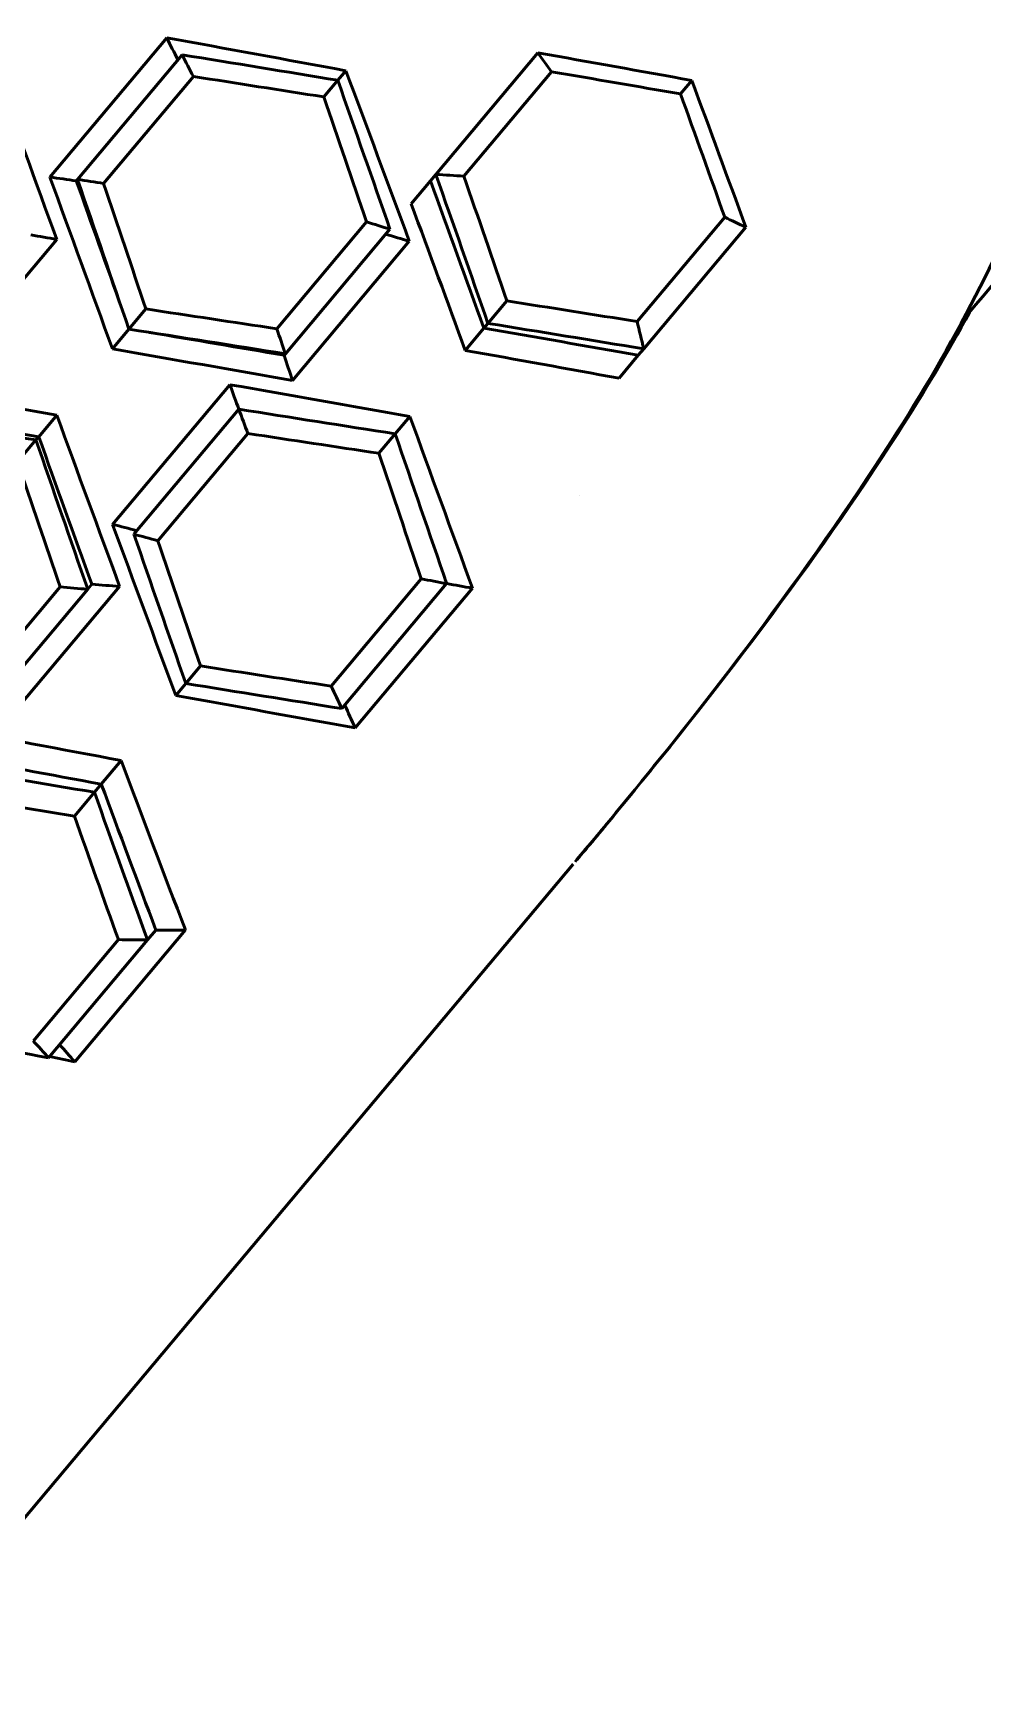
# Model space of a CAD drawing. Header units: millimetres. Extents: x 36 to 3196, y 27 to 5967.
# Drawn here: x 359.24 to 380.23, y 4143.67 to 4180.53 of the extents above; entities that cross this region are included whole.
import ezdxf

# ---------------------------------------------------------------- set-up
doc = ezdxf.new("R2010")
doc.units = ezdxf.units.MM
doc.layers.add('외형선(ISO)', color=7, linetype='Continuous', lineweight=50)

msp = doc.modelspace()

# ---------------------------------------------------------------- linework, layer by layer
at = {"layer": '외형선(ISO)'}
for p, q in [((359.6083, 4177.3494), (362.1933, 4180.4301)), ((360.2186, 4177.2989), (362.5307, 4180.0543)), ((368.1428, 4177.4082), (370.3996, 4180.0978)), ((366.1519, 4179.7028), (365.9738, 4179.4905)), ((368.7628, 4177.3693), (370.7008, 4179.6789)), ((360.7957, 4177.2088), (362.7811, 4179.5749)), ((365.9738, 4179.4905), (365.6655, 4179.1231)), ((373.553, 4179.1887), (373.8027, 4179.4863)), ((368.0227, 4177.2651), (368.1428, 4177.4082)), ((360.1907, 4177.2656), (360.2186, 4177.2989)), ((368.0227, 4177.2651), (367.5975, 4176.7584)), ((366.6113, 4176.361), (364.6259, 4173.9949)), ((374.531, 4176.4649), (372.5931, 4174.1554)), ((357.1654, 4172.8824), (359.7584, 4175.9725)), ((367.1269, 4176.1976), (364.8149, 4173.4422)), ((364.9706, 4172.8499), (367.5556, 4175.9306)), ((374.9958, 4176.241), (372.739, 4173.5515)), ((369.2948, 4174.114), (369.7116, 4174.6107)), ((361.3555, 4173.9866), (361.7299, 4174.4329)), ((369.2948, 4174.114), (369.2065, 4174.0087)), ((360.9908, 4173.552), (361.3555, 4173.9866)), ((368.7943, 4173.5175), (369.2065, 4174.0087)), ((364.8149, 4173.4422), (364.787, 4173.4089)), ((372.1938, 4172.9017), (372.619, 4173.4084)), ((372.739, 4173.5515), (372.619, 4173.4084)), ((360.9956, 4169.6684), (363.5886, 4172.7586)), ((359.7602, 4172.0855), (359.3599, 4171.6084)), ((361.466, 4169.4511), (363.7852, 4172.215)), ((367.5676, 4172.0556), (367.2444, 4171.6704)), ((359.2988, 4171.5355), (358.8936, 4171.0526)), ((359.2988, 4171.5355), (359.3599, 4171.6084)), ((361.9961, 4169.305), (363.9876, 4171.6784)), ((367.2444, 4171.6704), (366.8839, 4171.2408)), ((371.3177, 4170.3019), (371.3177, 4170.3019)), ((359.8359, 4168.2864), (357.8798, 4165.9551)), ((360.4438, 4168.233), (358.1658, 4165.5181)), ((358.6033, 4165.2617), (361.1502, 4168.297)), ((360.5369, 4168.3439), (360.4438, 4168.233)), ((367.8178, 4168.4644), (365.8263, 4166.0911)), ((368.3814, 4168.3583), (366.0622, 4165.5944)), ((366.3579, 4165.1689), (368.9509, 4168.2591)), ((362.6119, 4166.1496), (362.9362, 4166.5362)), ((362.3905, 4165.8858), (362.6119, 4166.1496)), ((361.1818, 4164.4453), (360.7443, 4163.9239)), ((360.5916, 4163.742), (360.7443, 4163.9239)), ((360.5916, 4163.742), (360.1502, 4163.2159)), ((371.2645, 4162.2539), (371.3315, 4162.3338)), ((363.0856, 4152.5067), (371.1768, 4162.1495)), ((361.1213, 4160.4839), (359.2413, 4158.2433)), ((361.7688, 4160.4777), (359.5794, 4157.8684)), ((360.1575, 4157.7796), (362.6054, 4160.6968)), ((361.9525, 4160.6966), (361.7688, 4160.4777)), ((363.0856, 4152.5067), (355.6729, 4143.6726))]:
    msp.add_line(p, q, dxfattribs=at)
for centre, major_axis, ratio, start_param, end_param in [((418.8748, 4208.634), (-56.6241, -28.3192), 0.7113687, 6.2803263, 6.2924026), ((421.8101, 4210.9324), (-59.0635, -31.2927), 0.7116654, 6.2733567, 6.2847272), ((429.3092, 4210.5347), (-62.4854, -23.7366), 0.6662383, 0.1699827, 0.181353), ((350.2841, 4116.3566), (41.5164, 52.3844), 0.7588814, 0.4797929, 0.4911633), ((342.3406, 4117.4237), (29.2849, 56.1317), 0.7509152, 0.2520011, 0.2640772), ((340.85, 4114.4474), (32.3446, 58.4952), 0.7483586, 0.2611447, 0.272515), ((387.2425, 4239.9393), (-20.5616, -63.6009), 0.7116654, 6.2816465, 6.2930168), ((394.7408, 4239.541), (-12.5255, -65.658), 0.6662383, 6.1018323, 6.1132026), ((377.2912, 4236.2143), (-26.644, -57.4323), 0.7441837, 0.1898069, 0.2018829), ((385.4887, 4236.6493), (-18.0566, -60.6822), 0.7113687, 6.2739693, 6.2860454), ((315.7153, 4145.3622), (-44.3798, -49.983), 0.7588807, 2.6504269, 2.6617972), ((306.2815, 4143.4538), (51.9899, 42.0108), 0.7483586, 6.0106703, 6.0220406), ((308.9538, 4145.4385), (50.1937, 38.5871), 0.7509152, 6.0191081, 6.0311842), ((419.8705, 4200.4859), (-51.9331, -36.2122), 0.7441837, 6.0813024, 6.0933785), ((422.6094, 4202.5501), (-53.8845, -39.5515), 0.7422719, 6.072981, 6.0843513), ((374.005, 4174.2088), (4.2062, -2.7032), 0.2702159, 6.2831833, 6.2831858), ((374.1592, 4174.3926), (4.2063, -2.7031), 0.2708603, 6.2831833, 6.2831858), ((343.0998, 4108.9941), (20.4983, 59.9015), 0.7226068, 0.0472495, 0.0593255), ((341.3989, 4105.7672), (23.1431, 62.7077), 0.7222518, 0.0554552, 0.0668255), ((378.8301, 4229.9137), (-38.8802, -54.3709), 0.7574205, 0.4146575, 0.4260278), ((377.5142, 4227.1457), (-35.6089, -52.3487), 0.761501, 0.4058672, 0.4179432), ((388.041, 4231.5565), (-29.5936, -59.9339), 0.7422719, 0.198834, 0.2102043), ((386.4837, 4228.5008), (-26.644, -57.4323), 0.7441837, 0.1898069, 0.2018829), ((306.8312, 4134.7741), (57.7356, 33.6799), 0.7222519, 6.2163624, 6.2277328), ((309.7136, 4137.0093), (55.4313, 30.5883), 0.7226068, 6.2238605, 6.2359367), ((378.091, 4219.6987), (-47.4182, -47.1102), 0.7567956, 0.6360008, 0.6473711), ((377.0562, 4217.2656), (-43.9776, -45.545), 0.7629598, 0.6292432, 0.6413192), ((301.4259, 4128.3324), (64.0647, 19.064), 0.6257713, 0.2840795, 0.29545), ((304.5823, 4130.8941), (61.031, 16.8371), 0.6217475, 0.2868581, 0.2989343)]:
    msp.add_ellipse(centre, major_axis=major_axis, ratio=ratio, start_param=start_param, end_param=end_param, dxfattribs=at)
for points, knots in [([(379.7891, 4174.1749), (381.3814, 4176.0724), (382.9407, 4177.9307), (384.4674, 4179.7502), (384.521, 4179.8141), (384.5746, 4179.878), (384.6282, 4179.9418), (385.7674, 4181.2995), (386.8885, 4182.6356), (387.9914, 4183.9499), (388.0519, 4184.022), (388.1123, 4184.094), (388.1727, 4184.166), (389.2649, 4185.4677), (390.3393, 4186.748), (391.3963, 4188.0077), (391.463, 4188.0872), (391.5297, 4188.1667), (391.5963, 4188.2461), (392.0862, 4188.8299), (392.5723, 4189.4092), (393.0539, 4189.9832), (393.1235, 4190.0661), (393.193, 4190.149), (393.2624, 4190.2317), (393.7386, 4190.7992), (394.2105, 4191.3615), (394.6779, 4191.9186), (394.75, 4192.0045), (394.822, 4192.0903), (394.8939, 4192.176), (395.8898, 4193.3629), (396.8655, 4194.5257), (397.8212, 4195.6647), (397.8979, 4195.756), (397.9744, 4195.8472), (398.0508, 4195.9383), (398.9957, 4197.0643), (399.9209, 4198.1669), (400.827, 4199.2469), (400.9077, 4199.3429), (400.9881, 4199.4388), (401.0684, 4199.5345), (401.9639, 4200.6017), (402.8408, 4201.6467), (403.6996, 4202.6703), (403.7837, 4202.7704), (403.8675, 4202.8704), (403.9512, 4202.9701), (404.7996, 4203.9812), (405.6304, 4204.9713), (406.4446, 4205.9416), (406.5316, 4206.0453), (406.6185, 4206.1488), (406.7051, 4206.252), (407.5091, 4207.2103), (408.2971, 4208.1493), (409.0704, 4209.071), (409.1602, 4209.1779), (409.2497, 4209.2846), (409.339, 4209.3911), (410.1027, 4210.3011), (410.8522, 4211.1943), (411.5877, 4212.0709), (411.6799, 4212.1808), (411.7719, 4212.2905), (411.8637, 4212.3998), (412.5897, 4213.265), (413.3019, 4214.1139), (413.9999, 4214.9457), (414.094, 4215.0578), (414.1879, 4215.1697), (414.2814, 4215.2812), (415.7515, 4217.0332), (417.1571, 4218.7082), (418.4931, 4220.3005), (418.5888, 4220.4145), (418.6841, 4220.5281), (418.7791, 4220.6413), (419.3894, 4221.3686), (419.9849, 4222.0783), (420.5659, 4222.7707), (420.6614, 4222.8845), (420.7564, 4222.9978), (420.8511, 4223.1106), (421.4225, 4223.7915), (421.9797, 4224.4556), (422.5248, 4225.1052), (422.6198, 4225.2185), (422.7145, 4225.3313), (422.8089, 4225.4438), (423.3449, 4226.0827), (423.8693, 4226.7075), (424.3838, 4227.3207), (424.4789, 4227.434), (424.5736, 4227.5469), (424.668, 4227.6594), (425.1745, 4228.263), (425.6717, 4228.8555), (426.1615, 4229.4393), (426.2572, 4229.5533), (426.3525, 4229.6669), (426.4476, 4229.7802), (426.7386, 4230.127), (427.0269, 4230.4706), (427.3123, 4230.8108), (427.5003, 4231.0348), (427.687, 4231.2573), (427.8722, 4231.4781), (427.9683, 4231.5926), (428.064, 4231.7067), (428.1593, 4231.8202), (428.3409, 4232.0365), (428.5208, 4232.251), (428.6986, 4232.4629), (428.794, 4232.5765), (428.8887, 4232.6895), (428.9828, 4232.8015), (429.1562, 4233.0082), (429.3273, 4233.2121), (429.4958, 4233.413), (429.5891, 4233.5242), (429.6817, 4233.6345), (429.7734, 4233.7438), (430.1928, 4234.2436), (430.5955, 4234.7235), (430.9848, 4235.1875), (431.0736, 4235.2933), (431.1616, 4235.3982), (431.249, 4235.5023), (431.6287, 4235.9549), (431.9958, 4236.3924), (432.3558, 4236.8214), (432.4419, 4236.924), (432.5276, 4237.0261), (432.6129, 4237.1278), (432.9662, 4237.5488), (433.313, 4237.9621), (433.6539, 4238.3684), (433.7394, 4238.4703), (433.8245, 4238.5717), (433.9092, 4238.6727), (434.244, 4239.0716), (434.5729, 4239.4636), (434.8944, 4239.8468), (434.9788, 4239.9474), (435.0627, 4240.0473), (435.1461, 4240.1467), (435.4606, 4240.5215), (435.7675, 4240.8872), (436.0654, 4241.2422), (436.1471, 4241.3397), (436.2282, 4241.4363), (436.3085, 4241.5321), (436.5986, 4241.8778), (436.8795, 4242.2125), (437.1501, 4242.5349), (437.2276, 4242.6274), (437.3043, 4242.7188), (437.3801, 4242.8091), (437.7205, 4243.2148), (438.0432, 4243.5993), (438.3458, 4243.9599), (438.5765, 4244.2349), (438.7955, 4244.4959), (439.0016, 4244.7416)], [0.04457649, 0.04457649, 0.04457649, 0.04457649, 0.05664158, 0.05664158, 0.05664158, 0.05706532, 0.05706532, 0.05706532, 0.06608185, 0.06608185, 0.06608185, 0.06657626, 0.06657626, 0.06657626, 0.07552211, 0.07552211, 0.07552211, 0.07608698, 0.07608698, 0.07608698, 0.08024224, 0.08024224, 0.08024224, 0.08084261, 0.08084261, 0.08084261, 0.08496237, 0.08496237, 0.08496237, 0.08559797, 0.08559797, 0.08559797, 0.09440264, 0.09440264, 0.09440264, 0.0951089, 0.0951089, 0.0951089, 0.1038429, 0.1038429, 0.1038429, 0.10461977, 0.10461977, 0.10461977, 0.11328316, 0.11328316, 0.11328316, 0.11413067, 0.11413067, 0.11413067, 0.12272343, 0.12272343, 0.12272343, 0.12364155, 0.12364155, 0.12364155, 0.13216369, 0.13216369, 0.13216369, 0.13315244, 0.13315244, 0.13315244, 0.14160395, 0.14160395, 0.14160395, 0.14266333, 0.14266333, 0.14266333, 0.15104422, 0.15104422, 0.15104422, 0.15217422, 0.15217422, 0.15217422, 0.16992475, 0.16992475, 0.16992475, 0.17119599, 0.17119599, 0.17119599, 0.17936501, 0.17936501, 0.17936501, 0.1807069, 0.1807069, 0.1807069, 0.18880527, 0.18880527, 0.18880527, 0.19021777, 0.19021777, 0.19021777, 0.19824554, 0.19824554, 0.19824554, 0.19972868, 0.19972868, 0.19972868, 0.2076858, 0.2076858, 0.2076858, 0.20923953, 0.20923953, 0.20923953, 0.21399494, 0.21399494, 0.21399494, 0.21712606, 0.21712606, 0.21712606, 0.21875047, 0.21875047, 0.21875047, 0.2218462, 0.2218462, 0.2218462, 0.22350595, 0.22350595, 0.22350595, 0.22656633, 0.22656633, 0.22656633, 0.22826112, 0.22826112, 0.22826112, 0.23600659, 0.23600659, 0.23600659, 0.23777226, 0.23777226, 0.23777226, 0.24544686, 0.24544686, 0.24544686, 0.2472831, 0.2472831, 0.2472831, 0.25488712, 0.25488712, 0.25488712, 0.256794, 0.256794, 0.256794, 0.26432738, 0.26432738, 0.26432738, 0.26630488, 0.26630488, 0.26630488, 0.27376765, 0.27376765, 0.27376765, 0.27581576, 0.27581576, 0.27581576, 0.28320791, 0.28320791, 0.28320791, 0.28532671, 0.28532671, 0.28532671, 0.2948382, 0.2948382, 0.2948382, 0.30208844, 0.30208844, 0.30208844, 0.30208844]), ([(380.1344, 4189.843), (380.7386, 4189.3361), (381.2288, 4188.7217), (381.9828, 4187.4), (382.2389, 4186.678), (382.6184, 4184.9977), (382.6724, 4184.0165), (382.5263, 4181.3878), (382.1338, 4179.6603), (380.7265, 4175.8249), (379.5854, 4173.6438), (378.2112, 4171.5055)], [0, 0, 0, 0, 0.2861261, 0.2861261, 0.5937203, 0.5937203, 1.0151586, 1.0151586, 1.6999436, 1.6999436, 2.4861679, 2.4861679, 2.4861679, 2.4861679]), ([(378.2112, 4171.5055), (376.3583, 4168.6225), (374.1602, 4165.7477), (371.6794, 4162.7502), (371.4503, 4162.4754), (371.2207, 4162.2018)], [0, 0, 0, 0, 1.061867, 1.061867, 1.1695026, 1.1695026, 1.1695026, 1.1695026]), ([(378.3655, 4171.6894), (376.5128, 4168.8065), (374.3146, 4165.9316), (371.8336, 4162.9339), (371.6047, 4162.6594), (371.3754, 4162.3861)], [0, 0, 0, 0, 1.0619837, 1.0619837, 1.1695092, 1.1695092, 1.1695092, 1.1695092])]:
    msp.add_open_spline(points, degree=3, knots=knots, dxfattribs=at)
for points in [[(362.1933, 4180.4301), (363.515, 4180.1902), (364.8348, 4179.9481), (366.1519, 4179.7028)], [(362.5307, 4180.0543), (363.6799, 4179.8682), (364.8278, 4179.6805), (365.9738, 4179.4905)], [(370.3996, 4180.0978), (371.5368, 4179.8974), (372.6714, 4179.6938), (373.8027, 4179.4863)], [(358.375, 4179.769), (358.8367, 4178.5042), (359.2976, 4177.2384), (359.7584, 4175.9725)], [(366.1519, 4179.7028), (366.6222, 4178.4482), (367.0899, 4177.1906), (367.5556, 4175.9306)], [(373.553, 4179.1887), (372.6043, 4179.3546), (371.6535, 4179.5178), (370.7008, 4179.6789)], [(365.6655, 4179.1231), (364.7051, 4179.275), (363.7436, 4179.4255), (362.7811, 4179.5749)], [(365.9738, 4179.4905), (366.3599, 4178.3949), (366.7441, 4177.2971), (367.1269, 4176.1976)], [(373.8027, 4179.4863), (374.2035, 4178.4082), (374.601, 4177.3263), (374.9958, 4176.241)], [(366.6113, 4176.361), (366.2971, 4177.2829), (365.9819, 4178.2037), (365.6655, 4179.1231)], [(374.531, 4176.4649), (374.207, 4177.3752), (373.8811, 4178.2833), (373.553, 4179.1887)], [(369.2948, 4174.114), (368.9123, 4175.2139), (368.5284, 4176.3121), (368.1428, 4177.4082)], [(360.9908, 4173.552), (360.5299, 4174.8177), (360.0693, 4176.0838), (359.6083, 4177.3494)], [(361.2059, 4174.4226), (360.8676, 4175.3704), (360.5293, 4176.3182), (360.1907, 4177.2656)], [(361.3555, 4173.9866), (360.9766, 4175.0908), (360.5978, 4176.1951), (360.2186, 4177.2989)], [(360.7957, 4177.2088), (361.1074, 4176.2838), (361.4187, 4175.3584), (361.7299, 4174.4329)], [(369.2065, 4174.0087), (368.8133, 4175.0959), (368.4189, 4176.1816), (368.0227, 4177.2651)], [(368.7628, 4177.3693), (369.0803, 4176.4512), (369.3965, 4175.5316), (369.7116, 4174.6107)], [(368.7943, 4173.5175), (368.3967, 4174.5994), (367.9979, 4175.6798), (367.5975, 4176.7584)], [(369.7116, 4174.6107), (370.6732, 4174.4603), (371.6338, 4174.3086), (372.5931, 4174.1554)], [(361.7299, 4174.4329), (362.6954, 4174.2871), (363.6608, 4174.1412), (364.6259, 4173.9949)], [(372.739, 4173.5515), (371.5926, 4173.741), (370.4444, 4173.9283), (369.2948, 4174.114)], [(379.943, 4174.3582), (379.4647, 4173.4695), (378.9351, 4172.5758), (378.3655, 4171.6894)], [(364.8149, 4173.4422), (363.662, 4173.624), (362.5087, 4173.8053), (361.3555, 4173.9866)], [(364.787, 4173.4089), (363.7951, 4173.5779), (362.803, 4173.7464), (361.8108, 4173.915)], [(372.619, 4173.4084), (371.4831, 4173.6104), (370.3454, 4173.8104), (369.2065, 4174.0087)], [(364.9706, 4172.8499), (363.6442, 4173.0842), (362.3173, 4173.3179), (360.9908, 4173.552)], [(372.1938, 4172.9017), (371.0621, 4173.1087), (369.9288, 4173.3138), (368.7943, 4173.5175)], [(355.7879, 4172.7965), (357.1105, 4172.5577), (358.4349, 4172.321), (359.7602, 4172.0855)], [(363.5886, 4172.7586), (364.9152, 4172.5247), (366.2418, 4172.2906), (367.5676, 4172.0556)], [(355.8476, 4172.0897), (356.9967, 4171.9035), (358.1473, 4171.7189), (359.2988, 4171.5355)], [(355.9407, 4172.2007), (357.0792, 4172.0018), (358.2191, 4171.8046), (359.3599, 4171.6084)], [(359.7602, 4172.0855), (360.2223, 4170.8212), (360.6854, 4169.558), (361.1502, 4168.297)], [(363.7852, 4172.215), (364.9384, 4172.0337), (366.0916, 4171.8523), (367.2444, 4171.6704)], [(363.7857, 4172.2157), (363.8067, 4172.2122), (363.8277, 4172.2086), (363.8487, 4172.205)], [(367.5676, 4172.0556), (368.0293, 4170.7908), (368.4901, 4169.525), (368.9509, 4168.2591)], [(359.2988, 4171.5355), (359.6794, 4170.4334), (360.0609, 4169.3323), (360.4438, 4168.233)], [(359.3599, 4171.6084), (359.7512, 4170.519), (360.1434, 4169.4307), (360.5369, 4168.3439)], [(366.8839, 4171.2408), (365.9186, 4171.3868), (364.9531, 4171.5326), (363.9876, 4171.6784)], [(367.2444, 4171.6704), (367.6237, 4170.5668), (368.0026, 4169.4625), (368.3814, 4168.3583)], [(367.8178, 4168.4644), (367.5065, 4169.3899), (367.1953, 4170.3155), (366.8839, 4171.2408)], [(359.8359, 4168.2864), (359.5209, 4169.2073), (359.2069, 4170.1295), (358.8936, 4171.0526)], [(362.3905, 4165.8858), (361.9237, 4167.1444), (361.459, 4168.4056), (360.9956, 4169.6684)], [(362.6119, 4166.1496), (362.2286, 4167.2485), (361.8468, 4168.3492), (361.466, 4169.4511)], [(361.9961, 4169.305), (362.3087, 4168.3812), (362.622, 4167.4581), (362.9362, 4166.5362)], [(368.3605, 4168.4191), (368.3677, 4168.3991), (368.3749, 4168.379), (368.382, 4168.359)], [(362.9362, 4166.5362), (363.8988, 4166.3868), (364.8622, 4166.2385), (365.8263, 4166.0911)], [(366.0622, 4165.5944), (364.911, 4165.7781), (363.7607, 4165.963), (362.6119, 4166.1496)], [(366.3579, 4165.1689), (365.0338, 4165.4059), (363.7111, 4165.6446), (362.3905, 4165.8858)], [(357.2431, 4165.1963), (358.5527, 4164.9421), (359.8659, 4164.692), (361.1818, 4164.4453)], [(357.3562, 4164.5533), (358.483, 4164.3405), (359.6125, 4164.1308), (360.7443, 4163.9239)], [(357.1725, 4164.3344), (358.3096, 4164.1338), (359.4495, 4163.9365), (360.5916, 4163.742)], [(361.1818, 4164.4453), (361.6533, 4163.1922), (362.1276, 4161.9424), (362.6054, 4160.6968)], [(360.7443, 4163.9239), (361.1446, 4162.8453), (361.5472, 4161.7693), (361.9525, 4160.6966)], [(360.1502, 4163.2159), (359.1954, 4163.3744), (358.2422, 4163.5349), (357.2911, 4163.6979)], [(360.5916, 4163.742), (360.9816, 4162.6509), (361.3738, 4161.5627), (361.7688, 4160.4777)], [(361.1213, 4160.4839), (360.7957, 4161.3923), (360.4721, 4162.3031), (360.1502, 4163.2159)], [(359.5794, 4157.8684), (358.4552, 4158.0844), (357.3347, 4158.3048), (356.2183, 4158.5301)], [(360.1575, 4157.7796), (359.9728, 4157.8187), (359.7882, 4157.8581), (359.6038, 4157.8975)]]:
    msp.add_open_spline(points, degree=3, dxfattribs=at)

doc.saveas('drawing.dxf')
